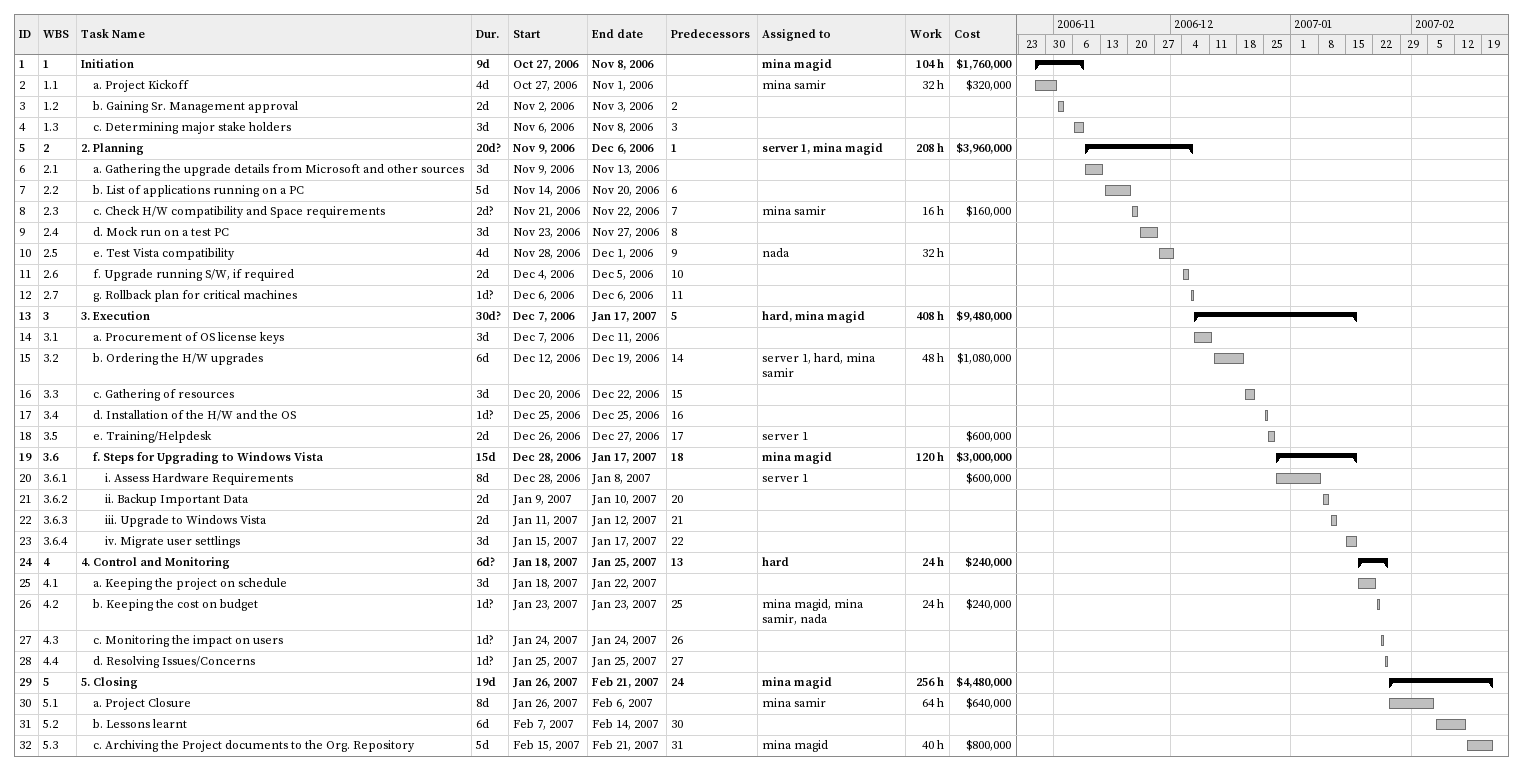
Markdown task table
| ID | WBS | Task | Duration | Start | Finish | Predecessors | Resources | Work (h) | Cost ($) |
|---|---|---|---|---|---|---|---|---|---|
| 1 | 1 | **Initiation** | 9d | 2006-10-27 | 2006-11-08 |  | mina magid | 104 | 1760000 |
| 2 | 1.1 | a. Project Kickoff | 4d | 2006-10-27 | 2006-11-01 |  | mina samir | 32 | 320000 |
| 3 | 1.2 | b. Gaining Sr. Management approval | 2d | 2006-11-02 | 2006-11-03 | 2 |  |  |  |
| 4 | 1.3 | c. Determining major stake holders | 3d | 2006-11-06 | 2006-11-08 | 3 |  |  |  |
| 5 | 2 | **2. Planning** | 20d? | 2006-11-09 | 2006-12-06 | 1 | server 1, mina magid | 208 | 3960000 |
| 6 | 2.1 | a. Gathering the upgrade details from Microsoft and other sources | 3d | 2006-11-09 | 2006-11-13 |  |  |  |  |
| 7 | 2.2 | b. List of applications running on a PC | 5d | 2006-11-14 | 2006-11-20 | 6 |  |  |  |
| 8 | 2.3 | c. Check H/W compatibility and Space requirements | 2d? | 2006-11-21 | 2006-11-22 | 7 | mina samir | 16 | 160000 |
| 9 | 2.4 | d. Mock run on a test PC | 3d | 2006-11-23 | 2006-11-27 | 8 |  |  |  |
| 10 | 2.5 | e. Test Vista compatibility | 4d | 2006-11-28 | 2006-12-01 | 9 | nada | 32 |  |
| 11 | 2.6 | f. Upgrade running S/W, if required | 2d | 2006-12-04 | 2006-12-05 | 10 |  |  |  |
| 12 | 2.7 | g. Rollback plan for critical machines | 1d? | 2006-12-06 | 2006-12-06 | 11 |  |  |  |
| 13 | 3 | **3. Execution** | 30d? | 2006-12-07 | 2007-01-17 | 5 | hard, mina magid | 408 | 9480000 |
| 14 | 3.1 | a. Procurement of OS license keys | 3d | 2006-12-07 | 2006-12-11 |  |  |  |  |
| 15 | 3.2 | b. Ordering the H/W upgrades | 6d | 2006-12-12 | 2006-12-19 | 14 | server 1, hard, mina samir | 48 | 1080000 |
| 16 | 3.3 | c. Gathering of resources | 3d | 2006-12-20 | 2006-12-22 | 15 |  |  |  |
| 17 | 3.4 | d. Installation of the H/W and the OS | 1d? | 2006-12-25 | 2006-12-25 | 16 |  |  |  |
| 18 | 3.5 | e. Training/Helpdesk | 2d | 2006-12-26 | 2006-12-27 | 17 | server 1 |  | 600000 |
| 19 | 3.6 | **f. Steps for Upgrading to Windows Vista** | 15d | 2006-12-28 | 2007-01-17 | 18 | mina magid | 120 | 3000000 |
| 20 | 3.6.1 | i. Assess Hardware Requirements | 8d | 2006-12-28 | 2007-01-08 |  | server 1 |  | 600000 |
| 21 | 3.6.2 | ii. Backup Important Data | 2d | 2007-01-09 | 2007-01-10 | 20 |  |  |  |
| 22 | 3.6.3 | iii. Upgrade to Windows Vista | 2d | 2007-01-11 | 2007-01-12 | 21 |  |  |  |
| 23 | 3.6.4 | iv. Migrate user settlings | 3d | 2007-01-15 | 2007-01-17 | 22 |  |  |  |
| 24 | 4 | **4. Control and Monitoring** | 6d? | 2007-01-18 | 2007-01-25 | 13 | hard | 24 | 240000 |
| 25 | 4.1 | a. Keeping the project on schedule | 3d | 2007-01-18 | 2007-01-22 |  |  |  |  |
| 26 | 4.2 | b. Keeping the cost on budget | 1d? | 2007-01-23 | 2007-01-23 | 25 | mina magid, mina samir, nada | 24 | 240000 |
| 27 | 4.3 | c. Monitoring the impact on users | 1d? | 2007-01-24 | 2007-01-24 | 26 |  |  |  |
| 28 | 4.4 | d. Resolving Issues/Concerns | 1d? | 2007-01-25 | 2007-01-25 | 27 |  |  |  |
| 29 | 5 | **5. Closing** | 19d | 2007-01-26 | 2007-02-21 | 24 | mina magid | 256 | 4480000 |
| 30 | 5.1 | a. Project Closure | 8d | 2007-01-26 | 2007-02-06 |  | mina samir | 64 | 640000 |
| 31 | 5.2 | b. Lessons learnt | 6d | 2007-02-07 | 2007-02-14 | 30 |  |  |  |
| 32 | 5.3 | c. Archiving the Project documents to the Org. Repository | 5d | 2007-02-15 | 2007-02-21 | 31 | mina magid | 40 | 800000 |
